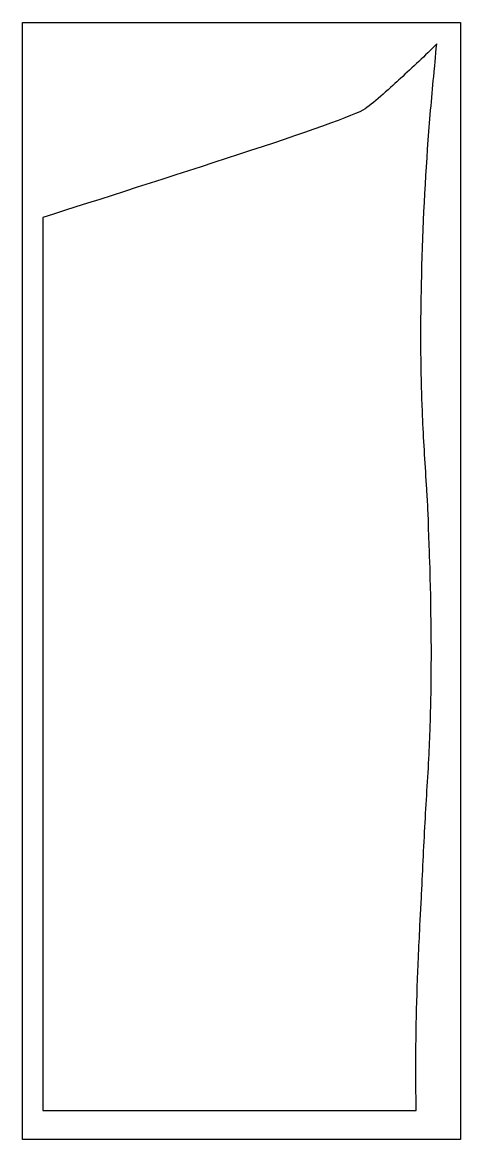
# Model space of a CAD drawing. Header units: millimetres. Extents: x 0 to 283, y 0 to 1048.
# Drawn here: x 0.5 to 196, y 0.5 to 499.3 of the extents above; entities that cross this region are included whole.
import ezdxf

# ---------------------------------------------------------------- set-up
doc = ezdxf.new("R2010")
doc.units = ezdxf.units.MM
doc.layers.add('Calque_1', color=7, linetype='CONTINUOUS')

msp = doc.modelspace()

# ---------------------------------------------------------------- linework, layer by layer
at = {"layer": 'Calque_1', "color": 7}
for points in [[(0.499998, 499.2791), (195.97489, 499.2791), (195.97489, 0.4956), (0.499998, 0.4956)], [(185.29445, 489.6363)]]:
    msp.add_lwpolyline(points, close=True, dxfattribs=at)
msp.add_lwpolyline([(9.612636, 412.1041), (9.612636, 13.5335), (176.18495, 13.5335)], dxfattribs=at)
for points in [[(185.29445, 489.6363), (180.13355, 484.2845), (174.54695, 479.2484), (169.10675, 474.228)], [(184.14355, 477.0066), (184.19655, 477.5816), (184.83565, 484.602), (185.29445, 489.6363)], [(169.10675, 474.228), (165.44525, 470.8489), (157.54095, 463.5569), (153.38785, 460.6862)], [(181.52615, 446.6173), (182.26455, 457.0253), (183.21725, 466.9701), (184.14355, 477.0066)], [(153.38785, 460.6862), (145.19695, 455.0243), (58.918537, 428.0547), (9.612636, 412.1041)], [(178.51085, 382.3514), (178.96115, 404.2346), (180.05095, 425.822), (181.52615, 446.6173)], [(178.63795, 333.5296), (178.12605, 349.6278), (178.17825, 366.1881), (178.51085, 382.3514)], [(179.07875, 321.9809), (178.91745, 325.817), (178.76105, 329.6608), (178.63795, 333.5296)], [(180.87405, 290.867), (180.24785, 301.2391), (179.52475, 311.3794), (179.07875, 321.9809)], [(181.39075, 281.8086), (181.24735, 284.8625), (181.05555, 287.8603), (180.87405, 290.867)], [(182.20415, 258.8927), (182.13715, 261.0529), (181.55865, 278.2354), (181.39075, 281.8086)], [(182.70335, 196.529), (183.14475, 217.0969), (182.83745, 238.4981), (182.20415, 258.8927)], [(182.36485, 184.0745), (182.49575, 188.2138), (182.61395, 192.3643), (182.70335, 196.529)], [(182.00885, 174.5635), (182.16055, 177.7009), (182.26415, 180.8899), (182.36485, 184.0745)], [(180.12055, 142.0461), (180.70725, 152.9371), (181.47875, 163.6026), (182.00885, 174.5635)], [(178.46845, 107.9427), (179.05425, 119.2761), (179.51165, 130.7416), (180.12055, 142.0461)], [(177.90985, 97.8436), (178.08135, 101.2283), (178.29375, 104.5618), (178.46845, 107.9427)], [(176.74095, 71.9377), (176.98025, 78.385), (177.61475, 92.0181), (177.90985, 97.8436)], [(176.07945, 18.9942), (175.83495, 36.7108), (176.09245, 54.4736), (176.74095, 71.9377)], [(176.18495, 13.5335), (176.15095, 15.3542), (176.10495, 17.17), (176.07945, 18.9942)]]:
    msp.add_open_spline(points, degree=3, dxfattribs=at)

doc.saveas('drawing.dxf')
